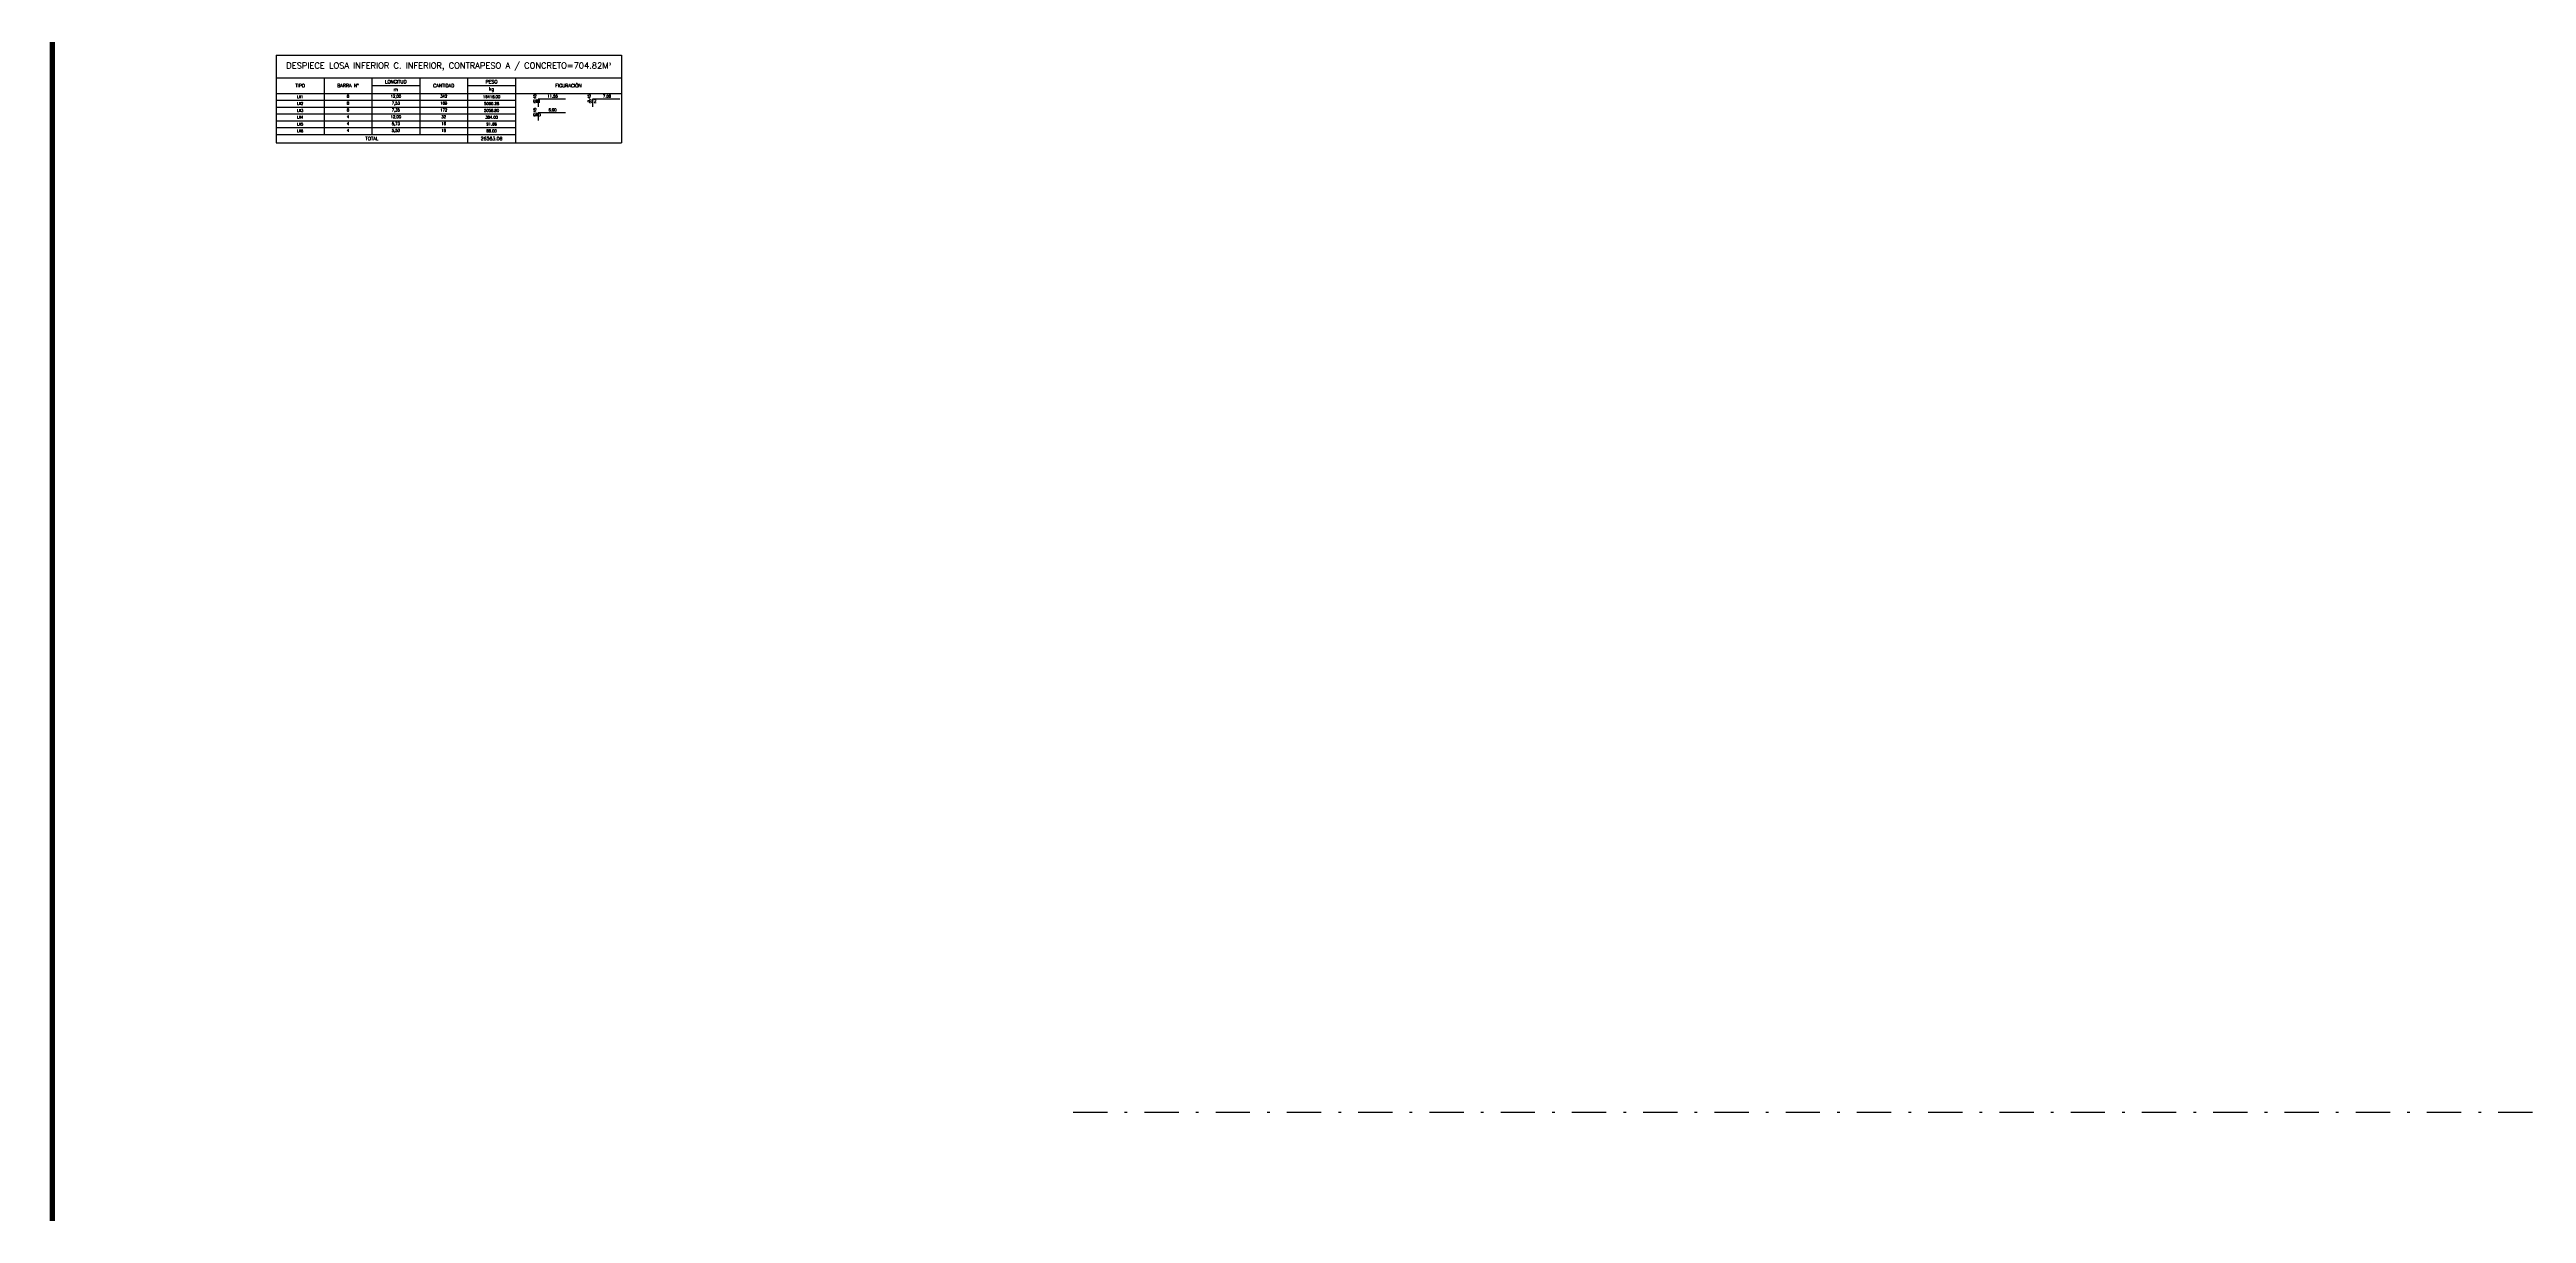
# Model space of a CAD drawing. Header units: metres. Extents: x 1080427 to 1081241, y 976768 to 977191.
# Drawn here: x 1080619.7 to 1080711.5, y 976984.1 to 977027.2 of the extents above; entities that cross this region are included whole.
import ezdxf

# ---------------------------------------------------------------- set-up
doc = ezdxf.new("R2010")
doc.units = ezdxf.units.M
doc.header["$LTSCALE"] = 25.4
doc.linetypes.add('DASHDOT', pattern=[1, 0.5, -0.25, 0, -0.25])
doc.layers.add('COTA', color=1, linetype='Continuous', lineweight=30)
doc.layers.add('R80', color=3, linetype='Continuous', lineweight=30)
for name, color, linetype in [('EJE PUENTE', 41, 'DASHDOT'), ('EST', 150, 'Continuous'), ('REGL100', 4, 'Continuous')]:
    doc.layers.add(name, color=color, linetype=linetype)
doc.styles.add('INTEINSA_Romans', font='ROMANS.shx')
doc.styles.add('romans', font='romans.shx')

# ---------------------------------------------------------------- blocks, each defined once
blk = doc.blocks.new('*T423')
at = {"color": 5, "linetype": 'ByBlock', "lineweight": -2, "transparency": 16777216}
for p, q in [((0, 0), (12.793, 0)), ((0, 0), (0, -3.242)), ((12.793, 0), (12.793, -3.242)), ((0, -0.838), (12.793, -0.838)), ((1.773, -0.838), (1.773, -1.411)), ((3.547, -0.838), (3.547, -1.411)), ((5.32, -0.838), (5.32, -1.411)), ((7.093, -0.838), (7.093, -1.411)), ((8.866, -0.838), (8.866, -1.411)), ((0, -1.411), (12.793, -1.411)), ((3.547, -1.125), (5.32, -1.125)), ((7.093, -1.125), (8.866, -1.125)), ((0, -2.931), (8.866, -2.931)), ((0, -3.242), (12.793, -3.242)), ((7.093, -2.931), (7.093, -3.242))]:
    blk.add_line(p, q, dxfattribs=at)
at = {"color": 2, "linetype": 'ByBlock', "lineweight": -2, "transparency": 16777216}
for p, q in [((0, -1.665), (8.866, -1.665)), ((1.773, -1.411), (1.773, -2.931)), ((3.547, -1.411), (3.547, -2.931)), ((5.32, -1.411), (5.32, -2.931)), ((7.093, -1.411), (7.093, -2.931)), ((8.866, -1.411), (8.866, -3.242)), ((0, -1.918), (8.866, -1.918)), ((0, -2.171), (8.866, -2.171)), ((0, -2.425), (8.866, -2.425)), ((0, -2.678), (8.866, -2.678))]:
    blk.add_line(p, q, dxfattribs=at)
at = {"color": 7, "transparency": 16777216, "insert": (6.397, -0.419), "char_height": 0.225, "width": 12.6732, "attachment_point": 5, "style": 'romans'}
blk.add_mtext('DESPIECE LOSA INFERIOR C. INFERIOR, CONTRAPESO A / CONCRETO=704.82M{\\fISOCPEUR|b0|i0|c0|p34;³}', dxfattribs=at)
at = {"color": 4, "transparency": 16777216, "char_height": 0.125, "attachment_point": 5, "style": 'romans'}
for s, insert, width in [('TIPO', (0.887, -1.125), 1.65325), ('BARRA N°', (2.66, -1.125), 1.65325), ('LONGITUD', (4.433, -0.981), 1.65325), ('m', (4.433, -1.268), 1.65325), ('CANTIDAD', (6.206, -1.125), 1.65325), ('PESO', (7.98, -0.981), 1.65325), ('kg', (7.98, -1.268), 1.65325), ('FIGURACIÓN', (10.83, -1.125), 3.80694), ('TOTAL', (3.547, -3.086), 6.97301), ('26563.08', (7.98, -3.086), 1.65325)]:
    blk.add_mtext(s, dxfattribs=dict(at, insert=insert, width=width))
at = {"color": 3, "transparency": 16777216, "char_height": 0.1, "width": 1.65325, "style": 'romans'}
for s, insert, attachment_point in [('LII1', (0.887, -1.538), 5), ('LII2', (0.887, -1.791), 5), ('8', (2.66, -1.471), 2), ('8', (2.66, -1.725), 2), ('12,00', (4.433, -1.471), 2), ('7,53', (4.433, -1.725), 2), ('342', (6.206, -1.471), 2), ('169', (6.206, -1.725), 2), ('16416.00', (7.98, -1.538), 5), ('5090.28', (7.98, -1.791), 5), ('LII3', (0.887, -2.045), 5), ('LII4', (0.887, -2.298), 5), ('LII5', (0.887, -2.551), 5), ('8', (2.66, -1.978), 2), ('4', (2.66, -2.231), 2), ('4', (2.66, -2.485), 2), ('4', (2.66, -2.738), 2), ('12,00', (4.433, -2.231), 2), ('7,35', (4.433, -1.978), 2), ('5,73', (4.433, -2.485), 2), ('5,50', (4.433, -2.738), 2), ('172', (6.206, -1.978), 2), ('32', (6.206, -2.231), 2), ('16', (6.206, -2.485), 2), ('16', (6.206, -2.738), 2), ('5056.80', (7.98, -2.045), 5), ('384.00', (7.98, -2.298), 5), ('91.68', (7.98, -2.551), 5), ('LII6', (0.887, -2.805), 5), ('88.00', (7.98, -2.805), 5)]:
    blk.add_mtext(s, dxfattribs=dict(at, insert=insert, attachment_point=attachment_point))

msp = doc.modelspace()

# ---------------------------------------------------------------- linework, layer by layer
at = {"layer": 'COTA', "const_width": 0.2}
msp.add_lwpolyline([(1080619.797527, 977153.234077), (1081240.811784, 977153.234077), (1081240.811784, 976870.940986), (1080619.797527, 976870.940986)], close=True, dxfattribs=at)
at = {"layer": 'EJE PUENTE', "ltscale": 0.1}
msp.add_lwpolyline([(1080657.623936, 976987.815988), (1080787.827968, 976987.815988)], dxfattribs=at)
at = {"layer": 'EST', "transparency": 33554687}
for points in [[(1080638.811023, 977025.366128), (1080637.812551, 977025.366128, 0.414213562), (1080637.797551, 977025.351128), (1080637.797551, 977025.082726)], [(1080640.826229, 977025.362107), (1080639.827757, 977025.362107, 0.414213562), (1080639.812757, 977025.347107), (1080639.812757, 977025.078706)], [(1080638.811023, 977024.855845), (1080637.812551, 977024.855845, 0.414213562), (1080637.797551, 977024.840845), (1080637.797551, 977024.572444)]]:
    msp.add_lwpolyline(points, format="xyb", dxfattribs=at)

# ---------------------------------------------------------------- block references
msp.add_blockref('*T423', (1080628.095352, 977026.990188))

# ---------------------------------------------------------------- texts
at = {"layer": 'R80', "transparency": 33554687, "char_height": 0.1, "width": 0.65938551, "attachment_point": 3, "rotation": 90, "style": 'romans'}
for insert in [(1080637.625198, 977025.551097), (1080639.640403, 977025.547076), (1080637.625198, 977025.040814)]:
    msp.add_mtext('0.45', dxfattribs=dict(at, insert=insert))
at = {"layer": 'R80', "transparency": 33554687, "char_height": 0.1, "attachment_point": 2, "style": 'romans'}
for s, insert, width in [('11.55', (1080638.33471, 977025.526475), 0.87619027), ('7.08', (1080640.349915, 977025.522454), 0.74364971), ('6.90', (1080638.33471, 977025.016192), 0.87619027)]:
    msp.add_mtext(s, dxfattribs=dict(at, insert=insert, width=width))
at = {"layer": 'REGL100', "color": 4, "lineweight": 30, "transparency": 33554687, "char_height": 0.125, "attachment_point": 1, "line_spacing_factor": 0.9, "style": 'INTEINSA_Romans'}
for s, insert in [('^ILII1', (1080637.121419, 977025.351845)), ('^ILII2', (1080639.177652, 977025.351845)), ('^ILII3', (1080637.121419, 977024.86001))]:
    msp.add_mtext(s, dxfattribs=dict(at, insert=insert))

doc.saveas('drawing.dxf')
